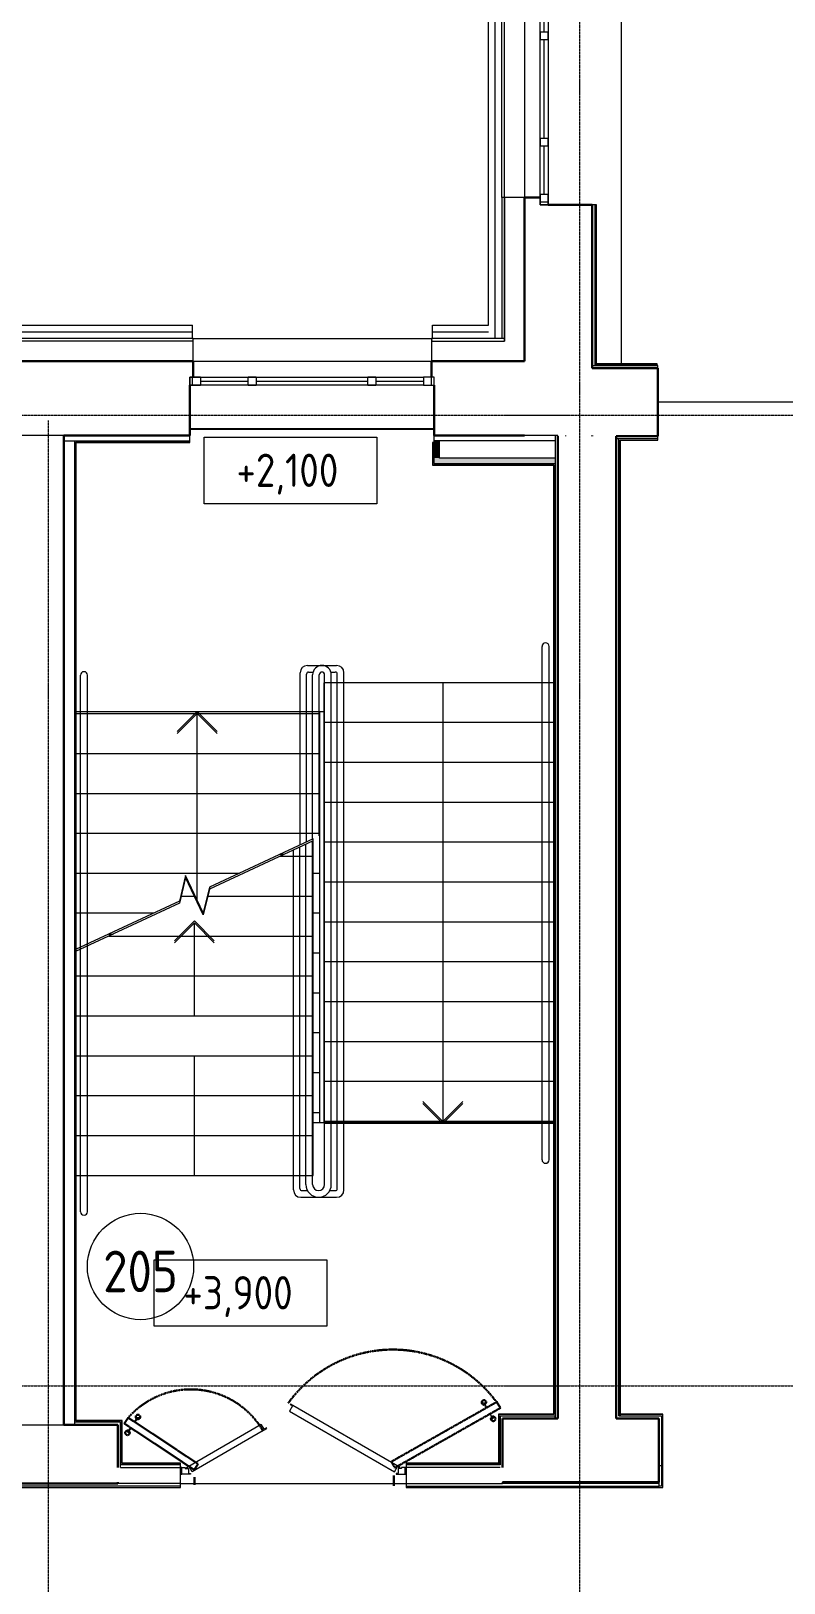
# Model space of a CAD drawing. Header units: millimetres. Extents: x -32 to 417638015, y -35 to 175284279.
# Drawn here: x 832483 to 838152, y 63230 to 74903 of the extents above; entities that cross this region are included whole.
import ezdxf

# ---------------------------------------------------------------- set-up
doc = ezdxf.new("R2010")
doc.units = ezdxf.units.MM
doc.linetypes.add('ADSK_Линия сетки', pattern=[25, 20, -2.5, 0, -2.5])
doc.linetypes.add('ADSK_Штриховая_ш3 п1_5', pattern=[4.5, 3, -1.5])
for name, color, linetype, lineweight in [('_ Окна', 7, 'Continuous', 9), ('Аннотация', 7, 'Continuous', 18), ('Двери', 7, 'Continuous', 9), ('Лестницы', 7, 'Continuous', 9), ('Окна', 7, 'Continuous', 9), ('Оси', 253, 'Continuous', 9), ('Отметки', 7, 'Continuous', 9), ('Перекрытие', 7, 'Continuous', 18), ('Стены внутренние', 7, 'Continuous', 18), ('Стены наружные', 7, 'Continuous', 18), ('Стены несущие', 7, 'Continuous', 30), ('Стены отделка', 7, 'Continuous', 30), ('Стены перегородки', 7, 'Continuous', 30), ('Стены штриховка', 7, 'Continuous', 9), ('Стрелки вверх', 7, 'Continuous', 18), ('ШТРИХОВКА', 252, 'Continuous', 15)]:
    doc.layers.add(name, color=color, linetype=linetype, lineweight=lineweight)
doc.layers.add('Линии', color=7, linetype='Continuous', lineweight=9, true_color=0x00a600)
doc.styles.add('GOST Common', font='GOST_Common.ttf', dxfattribs={"width": 0.9, "height": 350})
doc.styles.add('GOST Common_1', font='GOST_Common.ttf', dxfattribs={"width": 0.9, "height": 250})

# ---------------------------------------------------------------- blocks, each defined once
blk = doc.blocks.new('План 2 этажа')
at = {"layer": 'Стены внутренние'}
for points in [[(45439.577, 20260.518), (45479.577, 20260.518), (45479.577, 20390.018), (45439.577, 20390.018)], [(45886.354, 20220.518), (46349.546, 20220.518), (46349.546, 20260.518), (45439.577, 20260.518), (45439.577, 20220.518)]]:
    blk.add_hatch(color=8, dxfattribs=at).paths.add_polyline_path(points)
at = {"layer": '_ Окна', "color": 8}
for p, q in [((46268.211, 23467.241), (46268.211, 23827.241)), ((46268.211, 22667.241), (46268.211, 23407.241)), ((46268.211, 22247.241), (46268.211, 22607.241)), ((46298.211, 22187.241), (46238.211, 22187.241)), ((43619.577, 20810.018), (43619.577, 20870.018)), ((43679.577, 20840.018), (44039.577, 20840.018)), ((44099.577, 20840.018), (44939.577, 20840.018)), ((44999.577, 20840.018), (45359.577, 20840.018)), ((45419.577, 20810.018), (45419.577, 20870.018))]:
    blk.add_line(p, q, dxfattribs=at)
at = {"layer": '_ Окна', "color": 8, "lineweight": 18}
for p, q in [((46238.211, 23467.241), (46298.211, 23467.241)), ((46238.211, 23407.241), (46238.211, 23467.241)), ((46298.211, 23467.241), (46298.211, 23407.241)), ((46298.211, 23407.241), (46238.211, 23407.241)), ((46238.211, 22667.241), (46298.211, 22667.241)), ((46238.211, 22607.241), (46238.211, 22667.241)), ((46298.211, 22667.241), (46298.211, 22607.241)), ((46298.211, 22607.241), (46238.211, 22607.241)), ((46238.211, 22247.241), (46298.211, 22247.241)), ((46238.211, 22167.241), (46238.211, 22247.241)), ((46298.211, 22247.241), (46298.211, 22167.241)), ((46298.211, 22167.241), (46238.211, 22167.241)), ((43599.577, 20810.018), (43599.577, 20870.018)), ((43599.577, 20870.018), (43679.577, 20870.018)), ((43679.577, 20810.018), (43599.577, 20810.018)), ((43679.577, 20870.018), (43679.577, 20810.018)), ((44039.577, 20810.018), (44039.577, 20870.018)), ((44039.577, 20870.018), (44099.577, 20870.018)), ((44099.577, 20810.018), (44039.577, 20810.018)), ((44099.577, 20870.018), (44099.577, 20810.018)), ((44939.577, 20810.018), (44939.577, 20870.018)), ((44939.577, 20870.018), (44999.577, 20870.018)), ((44999.577, 20810.018), (44939.577, 20810.018)), ((44999.577, 20870.018), (44999.577, 20810.018)), ((45359.577, 20870.018), (45359.577, 20810.018)), ((45439.577, 20870.018), (45359.577, 20870.018)), ((45359.577, 20810.018), (45439.577, 20810.018)), ((45439.577, 20810.018), (45439.577, 20870.018))]:
    blk.add_line(p, q, dxfattribs=at)
at = {"layer": 'Аннотация', "color": 8, "lineweight": 20}
for p, q in [((43707.77, 19917.638), (43707.77, 20417.638)), ((43707.77, 20417.638), (45007.77, 20417.638)), ((45007.77, 20417.638), (45007.77, 19917.638)), ((45007.77, 19917.638), (43707.77, 19917.638)), ((43329.972, 13731.445), (43329.972, 14231.445)), ((43329.972, 14231.445), (44629.972, 14231.445)), ((44629.972, 14231.445), (44629.972, 13731.445)), ((44629.972, 13731.445), (43329.972, 13731.445))]:
    blk.add_line(p, q, dxfattribs=at)
at = {"layer": 'Двери', "color": 8}
for p, q in [((44372.169, 13131.959), (44349.669, 13092.988)), ((44349.669, 13092.988), (45140.35, 12636.488)), ((44357.098, 13145.856), (44354.848, 13141.959)), ((44354.848, 13141.959), (44372.169, 13131.959)), ((45182.421, 12669.356), (44357.098, 13145.856)), ((43574.421, 12669.356), (44137.337, 12994.356)), ((44137.337, 12994.356), (44139.587, 12990.459)), ((44159.587, 12955.818), (44139.587, 12990.459)), ((44144.767, 12941.488), (44179.408, 12961.488)), ((44176.908, 12965.818), (44159.587, 12955.818)), ((44179.408, 12961.488), (44176.908, 12965.818)), ((44144.767, 12941.488), (43616.491, 12636.488)), ((43528.421, 12619.356), (43528.421, 12669.356)), ((43528.421, 12669.356), (43564.592, 12669.356)), ((43538.421, 12669.356), (43528.421, 12669.356)), ((43528.421, 12669.356), (43528.421, 12619.356)), ((43604.592, 12619.356), (43528.421, 12619.356)), ((43528.421, 12619.356), (43538.421, 12619.356)), ((43538.421, 12619.356), (43538.421, 12669.356)), ((43564.592, 12669.356), (43564.592, 12663.907)), ((43567.115, 12661.384), (43588.421, 12661.384)), ((43576.671, 12665.459), (43574.421, 12669.356)), ((43593.991, 12675.459), (43576.671, 12665.459)), ((43588.421, 12661.384), (43588.421, 12625.857)), ((43590.922, 12623.356), (43604.592, 12623.356)), ((43616.491, 12636.488), (43593.991, 12675.459)), ((43604.592, 12623.356), (43604.592, 12619.356)), ((45140.35, 12636.488), (45162.85, 12675.459)), ((45152.25, 12623.356), (45152.25, 12619.356)), ((45165.92, 12623.356), (45152.25, 12623.356)), ((45152.25, 12619.356), (45228.421, 12619.356)), ((45162.85, 12675.459), (45180.171, 12665.459)), ((45168.421, 12661.384), (45168.421, 12625.857)), ((45189.727, 12661.384), (45168.421, 12661.384)), ((45180.171, 12665.459), (45182.421, 12669.356)), ((45192.25, 12669.356), (45192.25, 12663.907)), ((45228.421, 12669.356), (45192.25, 12669.356)), ((45228.421, 12669.356), (45218.421, 12669.356)), ((45218.421, 12669.356), (45218.421, 12619.356)), ((45218.421, 12619.356), (45228.421, 12619.356)), ((45228.421, 12619.356), (45228.421, 12669.356)), ((45228.421, 12619.356), (45228.421, 12669.356))]:
    blk.add_line(p, q, dxfattribs=at)
for centre, radius, start, end in [((43567.115, 12663.907), 2.523, 180, 270), ((43590.922, 12625.857), 2.501, 180, 270), ((45165.92, 12625.857), 2.501, 270, 0), ((45189.727, 12663.907), 2.523, 270, 0)]:
    blk.add_arc(centre, radius, start, end, dxfattribs=at)
at = {"layer": 'Лестницы', "color": 8}
for p, q in [((45439.577, 20477.269), (43599.577, 20477.269)), ((46429.546, 20426.85), (46429.546, 20430.018)), ((46337.546, 18571.509), (44609.546, 18571.509)), ((44609.546, 18571.509), (44609.546, 18271.509)), ((46337.546, 18571.509), (44609.546, 18571.509)), ((42743.357, 18354.463), (44578.934, 18354.463)), ((42743.357, 18354.463), (44578.934, 18354.463)), ((42743.357, 18339.463), (44578.934, 18339.463)), ((44578.934, 18354.463), (44609.546, 18354.463)), ((44578.934, 18339.463), (44578.934, 18354.463)), ((44578.934, 18039.463), (44578.934, 18339.463)), ((44609.546, 18271.509), (44609.546, 17971.509)), ((46337.546, 18271.509), (44609.546, 18271.509)), ((46337.546, 18271.509), (44609.546, 18271.509)), ((42743.357, 18039.463), (44578.934, 18039.463)), ((42743.357, 18039.463), (44578.934, 18039.463)), ((44578.934, 17739.463), (44578.934, 18039.463)), ((44609.546, 17971.509), (44609.546, 17671.509)), ((46337.546, 17971.509), (44609.546, 17971.509)), ((46337.546, 17971.509), (44609.546, 17971.509)), ((42743.357, 17739.463), (44578.934, 17739.463)), ((42743.357, 17739.463), (44578.934, 17739.463)), ((44578.934, 17439.463), (44578.934, 17739.463)), ((44609.546, 17671.509), (44609.546, 17371.509)), ((46337.546, 17671.509), (44609.546, 17671.509)), ((46337.546, 17671.509), (44609.546, 17671.509)), ((42743.357, 17439.463), (44578.934, 17439.463)), ((42743.357, 17439.463), (44578.934, 17439.463)), ((44528.934, 17398.364), (43747.222, 17033.846)), ((44528.934, 17383.364), (44528.934, 17398.364)), ((44578.934, 17139.463), (44578.934, 17439.463)), ((44528.934, 17383.364), (43747.222, 17018.846)), ((44277.286, 17281.018), (44309.453, 17281.018)), ((44277.286, 17281.018), (44309.453, 17281.018)), ((44528.934, 17266.018), (44528.934, 17383.364)), ((44609.546, 17371.509), (44609.546, 17071.509)), ((46337.546, 17371.509), (44609.546, 17371.509)), ((46337.546, 17371.509), (44609.546, 17371.509)), ((44277.286, 17266.018), (44528.934, 17266.018)), ((44277.286, 17266.018), (44528.934, 17266.018)), ((44528.934, 16966.018), (44528.934, 17266.018)), ((42743.357, 17139.463), (43973.719, 17139.463)), ((42743.357, 17139.463), (43973.719, 17139.463)), ((43567.899, 17122.629), (43520.645, 16928.191)), ((43567.899, 17107.629), (43520.645, 16913.191)), ((43699.968, 16839.408), (43567.899, 17122.629)), ((43699.968, 16824.408), (43567.899, 17107.629)), ((44528.934, 17139.463), (44578.934, 17139.463)), ((44528.934, 17139.463), (44578.934, 17139.463)), ((44578.934, 16839.463), (44578.934, 17139.463)), ((44609.546, 17071.509), (44609.546, 16771.509)), ((46337.546, 17071.509), (44609.546, 17071.509)), ((46337.546, 17071.509), (44609.546, 17071.509)), ((43520.645, 16928.191), (42738.934, 16563.673)), ((43533.484, 16981.018), (43537.129, 16981.018)), ((43533.484, 16981.018), (43537.129, 16981.018)), ((43533.484, 16966.018), (43633.934, 16966.018)), ((43533.484, 16966.018), (43633.934, 16966.018)), ((43626.939, 16981.018), (43633.934, 16981.018)), ((43626.939, 16981.018), (43633.934, 16981.018)), ((43747.222, 17033.846), (43699.968, 16839.408)), ((43747.222, 17018.846), (43699.968, 16824.408)), ((43734.383, 16981.018), (43738.029, 16981.018)), ((43734.383, 16981.018), (43738.029, 16981.018)), ((43734.383, 16966.018), (44528.934, 16966.018)), ((43734.383, 16966.018), (44528.934, 16966.018)), ((44528.934, 16666.018), (44528.934, 16966.018)), ((43520.645, 16913.191), (42738.934, 16548.673)), ((42743.357, 16839.463), (43330.367, 16839.463)), ((42743.357, 16839.463), (43330.367, 16839.463)), ((44528.934, 16839.463), (44578.934, 16839.463)), ((44528.934, 16839.463), (44578.934, 16839.463)), ((44578.934, 16539.463), (44578.934, 16839.463)), ((44609.546, 16771.509), (44609.546, 16471.509)), ((46337.546, 16771.509), (44609.546, 16771.509)), ((46337.546, 16771.509), (44609.546, 16771.509)), ((42990.581, 16681.018), (43022.749, 16681.018)), ((42990.581, 16681.018), (43022.749, 16681.018)), ((42990.581, 16666.018), (44528.934, 16666.018)), ((42990.581, 16666.018), (44528.934, 16666.018)), ((44528.934, 16366.018), (44528.934, 16666.018)), ((44528.934, 16539.463), (44578.934, 16539.463)), ((44528.934, 16539.463), (44578.934, 16539.463)), ((44578.934, 16239.463), (44578.934, 16539.463)), ((44609.546, 16471.509), (44609.546, 16171.509)), ((46337.546, 16471.509), (44609.546, 16471.509)), ((46337.546, 16471.509), (44609.546, 16471.509)), ((42743.357, 16366.018), (44528.934, 16366.018)), ((42743.357, 16366.018), (44528.934, 16366.018)), ((44528.934, 16066.018), (44528.934, 16366.018)), ((44528.934, 16239.463), (44578.934, 16239.463)), ((44528.934, 16239.463), (44578.934, 16239.463)), ((44578.934, 15939.463), (44578.934, 16239.463)), ((44609.546, 16171.509), (44609.546, 15871.509)), ((46337.546, 16171.509), (44609.546, 16171.509)), ((46337.546, 16171.509), (44609.546, 16171.509)), ((42743.357, 16066.018), (44528.934, 16066.018)), ((42743.357, 16066.018), (44528.934, 16066.018)), ((44528.934, 15766.018), (44528.934, 16066.018)), ((44528.934, 15939.463), (44578.934, 15939.463)), ((44528.934, 15939.463), (44578.934, 15939.463)), ((44578.934, 15639.463), (44578.934, 15939.463)), ((42743.357, 15766.018), (44528.934, 15766.018)), ((42743.357, 15766.018), (44528.934, 15766.018)), ((44528.934, 15466.018), (44528.934, 15766.018)), ((44609.546, 15871.509), (44609.546, 15571.509)), ((46337.546, 15871.509), (44609.546, 15871.509)), ((46337.546, 15871.509), (44609.546, 15871.509)), ((44528.934, 15639.463), (44578.934, 15639.463)), ((44528.934, 15639.463), (44578.934, 15639.463)), ((44578.934, 15339.463), (44578.934, 15639.463)), ((44609.546, 15571.509), (44609.546, 15271.509)), ((46337.546, 15571.509), (44609.546, 15571.509)), ((46337.546, 15571.509), (44609.546, 15571.509)), ((42743.357, 15466.018), (44528.934, 15466.018)), ((42743.357, 15466.018), (44528.934, 15466.018)), ((44528.934, 15166.018), (44528.934, 15466.018)), ((44528.934, 15339.463), (44578.934, 15339.463)), ((44528.934, 15339.463), (44578.934, 15339.463)), ((44578.934, 15261.509), (44578.934, 15339.463)), ((44609.546, 15271.509), (44609.546, 15261.509)), ((46337.546, 15271.509), (44609.546, 15271.509)), ((46337.546, 15256.509), (44609.546, 15256.509)), ((42743.357, 15166.018), (44528.934, 15166.018)), ((42743.357, 15166.018), (44528.934, 15166.018)), ((44528.934, 14866.018), (44528.934, 15166.018)), ((42743.357, 14866.018), (44528.934, 14866.018)), ((42743.357, 14866.018), (44528.934, 14866.018))]:
    blk.add_line(p, q, dxfattribs=at)
at = {"layer": 'Линии', "color": 8}
for p, q in [((46250.956, 14983.304), (46250.956, 18844.714)), ((46304.546, 14983.304), (46304.546, 18844.714)), ((44484.947, 18701.509), (44704.947, 18701.509)), ((42776.357, 14592.813), (42776.357, 18627.668)), ((42829.947, 14592.813), (42829.947, 18627.668)), ((44429.947, 17351.509), (44429.947, 18646.509)), ((44478.934, 17376.509), (44478.934, 18636.509)), ((44493.934, 18651.509), (44526.93, 18651.509)), ((44661.55, 18651.509), (44694.546, 18651.509)), ((44709.546, 14766.016), (44709.546, 18636.509)), ((44759.947, 14756.016), (44759.947, 18646.509)), ((44379.947, 14756.016), (44379.947, 17314.069)), ((44428.934, 14766.016), (44428.934, 17336.016)), ((44443.934, 14751.016), (44485.391, 14751.016)), ((44653.089, 14751.016), (44694.546, 14751.016)), ((44434.947, 14701.016), (44704.947, 14701.016))]:
    blk.add_line(p, q, dxfattribs=at)
at = {"layer": 'Линии', "color": 8, "lineweight": 18}
for p, q in [((44523.934, 17396.085), (44523.934, 18631.202)), ((44573.934, 17419.401), (44573.934, 18631.202)), ((44614.546, 14796.322), (44614.546, 18631.202)), ((44664.546, 14796.322), (44664.546, 18631.202)), ((44473.934, 14796.322), (44473.934, 17356.322)), ((44523.934, 14796.322), (44523.934, 17381.322))]:
    blk.add_line(p, q, dxfattribs=at)
at = {"layer": 'Линии', "color": 8, "linetype": 'ADSK_Штриховая_ш3 п1_5', "lineweight": 30}
for p, q in [((45116.943, 12712.668), (45910.95, 13162.059)), ((45937.687, 13116.292), (45143.048, 12666.543)), ((45831.387, 13116.452), (45813.848, 13157.893)), ((45910.95, 13162.059), (45937.687, 13116.292)), ((43135.926, 13043.622), (43106.672, 12999.428)), ((43106.672, 12999.428), (43632.051, 12651.649)), ((43155.382, 12967.183), (43130.543, 12929.66)), ((43661.912, 12695.442), (43135.926, 13043.622)), ((43184.637, 13011.378), (43209.476, 13048.902)), ((45857.246, 13070.764), (45883.746, 13034.394)), ((43632.051, 12651.649), (43661.912, 12695.442)), ((45143.048, 12666.543), (45116.943, 12712.668)), ((45135.849, 12609.356), (45135.849, 12529.356)), ((43635.849, 12594.871), (43635.849, 12539.356))]:
    blk.add_line(p, q, dxfattribs=at)
at = {"layer": 'Линии', "color": 8}
blk.add_circle((43228.435, 14180.557), 400, dxfattribs=at)
at = {"layer": 'Линии', "color": 8, "linetype": 'ADSK_Штриховая_ш3 п1_5', "lineweight": 30}
for centre in [(45813.848, 13157.893), (43209.476, 13048.902), (45883.746, 13034.394), (43130.543, 12929.66)]:
    blk.add_circle(centre, 17, dxfattribs=at)
at = {"layer": 'Линии', "color": 8}
for centre, radius, start, end in [((46277.751, 18844.714), 26.795, 0, 180), ((44484.947, 18646.509), 55, 90, 180), ((44594.24, 18631.202), 70.306, 0, 180), ((44704.947, 18646.509), 55, 0, 90), ((42803.152, 18627.668), 26.795, 0, 180), ((44493.934, 18636.509), 15, 90, 180), ((44594.24, 18631.202), 20.306, 0, 180), ((44694.546, 18636.509), 15, 0, 90), ((46277.751, 14983.304), 26.795, 180, 0), ((44434.947, 14756.016), 55, 180, 270), ((44443.934, 14766.016), 15, 180, 270), ((44569.24, 14796.322), 95.306, 180, 0), ((44569.24, 14796.322), 45.306, 180, 0), ((44694.546, 14766.016), 15, 270, 0), ((44704.947, 14756.016), 55, 270, 0), ((42803.152, 14592.813), 26.795, 180, 0)]:
    blk.add_arc(centre, radius, start, end, dxfattribs=at)
at = {"layer": 'Линии', "color": 8, "linetype": 'ADSK_Штриховая_ш3 п1_5', "lineweight": 30}
for centre, radius, start, end in [((45127.421, 12585.531), 970.087, 33.5518027, 144.3447713), ((43607.358, 12628.169), 628.37, 30.2405099, 138.6116452)]:
    blk.add_arc(centre, radius, start, end, dxfattribs=at)
at = {"layer": 'Окна', "color": 8}
for p, q in [((46238.211, 23467.241), (46238.211, 23827.241)), ((46298.211, 23827.241), (46298.211, 23467.241)), ((46238.211, 23467.241), (46238.211, 23407.241)), ((46298.211, 23407.241), (46298.211, 23467.241)), ((46238.211, 22667.241), (46238.211, 23407.241)), ((46298.211, 23407.241), (46298.211, 22667.241)), ((46238.211, 22667.241), (46238.211, 22607.241)), ((46298.211, 22607.241), (46298.211, 22667.241)), ((46238.211, 22247.241), (46238.211, 22607.241)), ((46298.211, 22607.241), (46298.211, 22247.241)), ((46238.211, 22247.241), (46238.211, 22167.241)), ((46298.211, 22167.241), (46298.211, 22247.241)), ((46238.211, 22167.241), (46298.211, 22167.241)), ((43599.577, 20870.018), (43599.577, 20810.018)), ((43679.577, 20870.018), (43599.577, 20870.018)), ((43599.577, 20810.018), (43679.577, 20810.018)), ((43679.577, 20870.018), (44039.577, 20870.018)), ((44039.577, 20810.018), (43679.577, 20810.018)), ((44099.577, 20870.018), (44039.577, 20870.018)), ((44039.577, 20810.018), (44099.577, 20810.018)), ((44099.577, 20870.018), (44939.577, 20870.018)), ((44939.577, 20810.018), (44099.577, 20810.018)), ((44999.577, 20870.018), (44939.577, 20870.018)), ((44939.577, 20810.018), (44999.577, 20810.018)), ((44999.577, 20870.018), (45359.577, 20870.018)), ((45359.577, 20810.018), (44999.577, 20810.018)), ((45439.577, 20870.018), (45359.577, 20870.018)), ((45359.577, 20810.018), (45439.577, 20810.018)), ((45439.577, 20810.018), (45439.577, 20870.018))]:
    blk.add_line(p, q, dxfattribs=at)
at = {"layer": 'Оси', "color": 8, "linetype": 'ADSK_Линия сетки'}
for p, q in [((46535.923, -4690.674), (46535.923, 43330.545)), ((-9428.371, 20583.7), (56691.21, 20583.7)), ((42535.923, -4690.674), (42535.923, 20543.7)), ((-9428.371, 13283.7), (56691.21, 13283.7))]:
    blk.add_line(p, q, dxfattribs=at)
at = {"layer": 'Перекрытие', "color": 8}
for p, q in [((46849.133, 20968.85), (46849.133, 23895.241)), ((49123.857, 20681.85), (47123.857, 20681.85)), ((46337.546, 15261.509), (44528.934, 15261.509)), ((43528.421, 12549.356), (45228.421, 12549.356)), ((47129.754, 12558.371), (47129.754, 12549.356))]:
    blk.add_line(p, q, dxfattribs=at)
at = {"layer": 'Стены внутренние', "color": 8}
for p, q in [((43624.577, 20990.018), (45419.577, 20990.018)), ((45439.577, 20480.018), (43599.577, 20480.018))]:
    blk.add_line(p, q, dxfattribs=at)
at = {"layer": 'Стены наружные', "color": 8}
for p, q in [((45848.211, 21260.018), (45848.211, 28334.599)), ((45898.211, 21160.018), (45898.211, 28338.711)), ((45948.211, 22222.241), (45948.211, 23867.241)), ((45968.211, 22223.241), (45968.211, 23867.241)), ((46118.211, 23867.241), (46118.211, 22223.241)), ((38450.578, 21260.018), (43620.577, 21260.018)), ((43620.577, 21160.018), (43620.577, 21260.018)), ((45425.577, 21160.018), (45425.577, 21260.018)), ((45425.577, 21260.018), (45848.211, 21260.018)), ((38450.578, 21210.018), (43620.577, 21210.018)), ((43620.577, 21161.018), (45425.577, 21161.018)), ((43624.577, 21161.018), (43624.577, 21160.018)), ((43624.577, 21160.018), (45419.577, 21160.018)), ((45419.577, 21161.018), (45419.577, 21160.018)), ((45425.577, 21210.018), (45848.211, 21210.018))]:
    blk.add_line(p, q, dxfattribs=at)
at = {"layer": 'Стены несущие', "color": 8}
for p, q in [((46238.211, 22222.241), (46118.211, 22222.241)), ((46118.211, 22222.241), (46118.211, 20990.018)), ((46118.211, 20990.018), (46118.211, 22222.241)), ((46628.211, 22167.241), (46298.211, 22167.241)), ((46628.211, 22167.241), (46628.211, 20936.85)), ((43624.577, 20990.018), (41514.579, 20990.018)), ((43624.577, 20870.018), (43624.577, 20990.018)), ((45419.577, 20990.018), (46118.211, 20990.018)), ((45419.577, 20990.018), (45419.577, 20870.018)), ((47123.857, 20936.85), (46628.211, 20936.85)), ((47123.857, 20426.85), (47123.857, 20936.85)), ((43599.577, 20430.018), (43599.577, 20810.018)), ((45439.577, 20810.018), (45439.577, 20430.018)), ((42651.357, 12989.356), (42651.357, 20430.018)), ((42651.357, 20430.018), (43599.577, 20430.018)), ((46118.211, 20430.018), (45439.577, 20430.018)), ((46628.211, 20430.018), (46628.211, 20426.85)), ((46369.546, 20426.85), (46369.546, 13038.371)), ((46809.546, 20426.85), (47123.857, 20426.85)), ((46809.546, 13038.371), (46809.546, 20426.85)), ((43058.421, 12989.356), (42651.357, 12989.356)), ((43058.421, 12669.356), (43058.421, 12989.356)), ((46369.546, 13038.371), (45954.754, 13038.371)), ((45954.754, 13038.371), (45954.754, 12669.356)), ((47129.754, 13038.371), (46809.546, 13038.371)), ((47129.754, 12558.371), (47129.754, 13038.371)), ((40530.923, 12549.356), (43058.421, 12549.356)), ((43058.421, 12549.356), (43058.421, 12559.356)), ((45954.754, 12558.371), (47129.754, 12558.371))]:
    blk.add_line(p, q, dxfattribs=at)
at = {"layer": 'Стены отделка', "color": 8, "lineweight": 9}
for p, q in [((45968.211, 22222.241), (45948.211, 22222.241)), ((45948.211, 22222.241), (45948.211, 21160.018)), ((46118.211, 22222.241), (45968.211, 22222.241)), ((46660.211, 22167.241), (46628.211, 22167.241)), ((46660.211, 20956.85), (46660.211, 22167.241)), ((43624.577, 21160.018), (41514.579, 21160.018)), ((43624.577, 21140.018), (43620.577, 21140.018)), ((43624.577, 20990.018), (43624.577, 21160.018)), ((45968.211, 21160.018), (45419.577, 21160.018)), ((45419.577, 21160.018), (45419.577, 20990.018)), ((45425.577, 21140.018), (45419.577, 21140.018)), ((45968.211, 21140.018), (45968.211, 21160.018)), ((45968.211, 21160.018), (45968.211, 21140.018)), ((46628.211, 20956.85), (46648.211, 20956.85)), ((47117.857, 20968.85), (46648.211, 20968.85)), ((46648.211, 20956.85), (47117.857, 20956.85)), ((47123.857, 20956.85), (46660.211, 20956.85)), ((47117.857, 20956.85), (47117.857, 20968.85)), ((47123.857, 20936.85), (47123.857, 20956.85)), ((43599.577, 20378.018), (43599.577, 20430.018)), ((45439.577, 20220.518), (45439.577, 20430.018)), ((46349.546, 20430.018), (46118.211, 20430.018)), ((46369.546, 20430.018), (46349.546, 20430.018)), ((46349.546, 20430.018), (46349.546, 13038.371)), ((46369.546, 20426.85), (46369.546, 20430.018)), ((42651.357, 20390.018), (42731.357, 20390.018)), ((42731.357, 20390.018), (42731.357, 12989.356)), ((42743.357, 20378.018), (43599.577, 20378.018)), ((42743.357, 13021.356), (42743.357, 20378.018)), ((45439.577, 20378.018), (45427.577, 20378.018)), ((45427.577, 20378.018), (45427.577, 20210.518)), ((46349.546, 20390.018), (45439.577, 20390.018)), ((45479.577, 20260.518), (45479.577, 20390.018)), ((46839.546, 20406.85), (46809.546, 20406.85)), ((46841.546, 13058.371), (46841.546, 20394.85)), ((46841.546, 20394.85), (47123.857, 20394.85)), ((47123.857, 20394.85), (47123.857, 20426.85)), ((45429.577, 20208.518), (46337.546, 20208.518)), ((45439.577, 20220.518), (46349.546, 20220.518)), ((46349.546, 20260.518), (45479.577, 20260.518)), ((46337.546, 20208.518), (46337.546, 13070.371)), ((42731.357, 16478.657), (42743.357, 16478.657)), ((42743.357, 14876.687), (42731.357, 14876.687)), ((43078.421, 13009.356), (42731.357, 13009.356)), ((43088.421, 13021.356), (42743.357, 13021.356)), ((43078.421, 12669.356), (43078.421, 13009.356)), ((43090.421, 12701.356), (43090.421, 13019.356)), ((45922.754, 13068.371), (45922.754, 12701.356)), ((46337.546, 13070.371), (45924.754, 13070.371)), ((45934.754, 13058.371), (45934.754, 12689.356)), ((45934.754, 13058.371), (46349.547, 13058.371)), ((46349.547, 13038.371), (46349.547, 13058.371)), ((46809.546, 13038.7), (46829.546, 13038.7)), ((47161.754, 13070.371), (46829.546, 13070.371)), ((46829.546, 13038.7), (46829.546, 13038.371)), ((46841.546, 13058.371), (47149.754, 13058.371)), ((47149.754, 13058.371), (47149.754, 12529.356)), ((47161.754, 12519.356), (47161.754, 13068.371)), ((43488.421, 12689.356), (43078.421, 12689.356)), ((43528.421, 12701.356), (43090.421, 12701.356)), ((43528.421, 12669.356), (43528.421, 12701.356)), ((45228.421, 12701.356), (45228.421, 12669.356)), ((45922.754, 12701.356), (45228.421, 12701.356)), ((45934.754, 12689.356), (45228.421, 12689.356)), ((47129.754, 12684.356), (47149.754, 12684.356)), ((40530.923, 12517.356), (43528.421, 12517.356)), ((43528.421, 12529.356), (43488.421, 12529.356)), ((43528.421, 12517.356), (43528.421, 12549.356)), ((45228.421, 12549.356), (45228.421, 12517.356)), ((45228.421, 12517.356), (47159.754, 12517.356)), ((47133.421, 12549.356), (45954.754, 12549.356)), ((47133.421, 12529.356), (47133.421, 12549.356)), ((47149.754, 12529.356), (47133.421, 12529.356))]:
    blk.add_line(p, q, dxfattribs=at)
at = {"layer": 'Стены перегородки', "color": 8, "lineweight": 18}
for p, q in [((43078.421, 12669.356), (43528.421, 12669.356)), ((43528.421, 12549.356), (43528.421, 12669.356)), ((45228.421, 12669.356), (45228.421, 12549.356)), ((45934.754, 12669.356), (45228.421, 12669.356)), ((43528.421, 12549.356), (43058.421, 12549.356)), ((45228.421, 12549.356), (45954.754, 12549.356)), ((45954.754, 12549.356), (45954.754, 12559.356))]:
    blk.add_line(p, q, dxfattribs=at)
at = {"layer": 'Стены штриховка', "color": 8}
for p, q in [((45968.211, 21160.018), (45968.211, 22222.241)), ((45968.211, 22222.241), (45968.211, 21160.018)), ((46648.211, 22167.241), (46648.211, 20956.85)), ((46658.211, 20956.85), (46658.211, 22167.241)), ((43620.577, 21140.018), (41515.579, 21140.018)), ((45425.577, 21140.018), (45968.211, 21140.018)), ((47117.857, 20966.85), (46648.211, 20966.85)), ((46648.211, 20956.85), (46660.211, 20956.85)), ((42651.357, 20430.018), (42271.357, 20430.018)), ((42731.357, 20390.018), (43599.577, 20390.018)), ((42741.357, 20380.018), (43599.577, 20380.018)), ((42741.357, 13019.356), (42741.357, 20380.018)), ((45429.577, 20378.018), (45429.577, 20208.518)), ((46829.546, 13058.371), (46829.546, 20406.85)), ((47123.857, 20406.85), (46839.546, 20406.85)), ((46839.546, 13058.371), (46839.546, 20396.85)), ((46839.546, 20396.85), (47123.857, 20396.85)), ((45427.577, 20210.518), (46339.546, 20210.518)), ((45427.577, 20210.518), (45427.577, 20208.518)), ((45427.577, 20208.518), (45429.577, 20208.518)), ((46339.546, 20210.518), (46339.546, 13068.371)), ((42271.357, 12989.356), (42651.357, 12989.356)), ((43090.421, 13019.356), (42741.357, 13019.356)), ((43088.421, 12699.356), (43088.421, 13021.356)), ((43090.421, 13021.356), (43088.421, 13021.356)), ((43090.421, 13019.356), (43090.421, 13021.356)), ((45924.754, 13070.371), (45922.754, 13070.371)), ((45922.754, 13070.371), (45922.754, 13068.371)), ((46339.546, 13068.371), (45922.754, 13068.371)), ((45924.754, 13070.371), (45924.754, 12689.356)), ((47161.754, 13068.371), (46829.546, 13068.371)), ((46829.546, 13058.371), (46841.546, 13058.371)), ((47159.754, 12517.356), (47159.754, 13070.371)), ((47161.754, 13068.371), (47161.754, 13070.371)), ((43528.421, 12699.356), (43088.421, 12699.356)), ((43528.421, 12689.356), (43488.421, 12689.356)), ((45922.754, 12699.356), (45228.421, 12699.356)), ((45922.754, 12689.356), (45922.754, 12699.356)), ((43488.421, 12529.356), (40530.923, 12529.356)), ((40530.923, 12519.356), (43528.421, 12519.356)), ((45228.421, 12529.356), (47133.421, 12529.356)), ((45228.421, 12519.356), (47161.754, 12519.356)), ((47159.754, 12517.356), (47161.754, 12517.356)), ((47161.754, 12517.356), (47161.754, 12519.356))]:
    blk.add_line(p, q, dxfattribs=at)
at = {"layer": 'Стрелки вверх', "color": 8}
for p, q in [((45504.546, 18571.509), (45504.546, 18271.509)), ((43655.145, 18354.463), (43505.145, 18204.463)), ((43655.145, 18339.463), (43505.145, 18189.463)), ((43655.145, 18339.463), (43655.145, 18354.463)), ((43655.145, 18354.463), (43805.145, 18204.463)), ((43655.145, 18039.463), (43655.145, 18339.463)), ((43655.145, 18339.463), (43805.145, 18189.463)), ((45504.546, 18271.509), (45504.546, 17971.509)), ((43655.145, 17739.463), (43655.145, 18039.463)), ((45504.546, 17971.509), (45504.546, 17671.509)), ((43655.145, 17439.463), (43655.145, 17739.463)), ((45504.546, 17671.509), (45504.546, 17371.509)), ((43655.145, 17139.463), (43655.145, 17439.463)), ((45504.546, 17371.509), (45504.546, 17071.509)), ((43655.145, 16935.529), (43655.145, 17139.463)), ((45504.546, 17071.509), (45504.546, 16771.509)), ((43633.934, 16781.018), (43483.934, 16631.018)), ((43633.934, 16766.018), (43483.934, 16616.018)), ((43633.934, 16781.018), (43783.934, 16631.018)), ((43633.934, 16666.018), (43633.934, 16766.018)), ((43633.934, 16766.018), (43783.934, 16616.018)), ((45504.546, 16771.509), (45504.546, 16471.509)), ((43633.934, 16366.018), (43633.934, 16666.018)), ((45504.546, 16471.509), (45504.546, 16171.509)), ((43633.934, 16066.018), (43633.934, 16366.018)), ((45504.546, 16171.509), (45504.546, 15871.509)), ((43633.934, 15466.018), (43633.934, 15766.018)), ((45504.546, 15871.509), (45504.546, 15571.509)), ((45504.546, 15571.509), (45504.546, 15271.509)), ((43633.934, 15166.018), (43633.934, 15466.018)), ((45504.546, 15271.509), (45354.546, 15421.509)), ((45504.546, 15271.509), (45654.546, 15421.509)), ((45504.546, 15256.509), (45354.546, 15406.509)), ((45504.546, 15256.509), (45654.546, 15406.509)), ((45504.546, 15271.509), (45504.546, 15261.509)), ((43633.934, 14866.018), (43633.934, 15166.018))]:
    blk.add_line(p, q, dxfattribs=at)
at = {"layer": 'Аннотация', "color": 8, "lineweight": 9, "insert": (43228.435, 14143.609), "char_height": 312.5, "width": 520.21112, "attachment_point": 5, "line_spacing_factor": 1.022766, "style": 'GOST Common'}
blk.add_mtext('205', dxfattribs=at)
at = {"layer": 'Отметки', "color": 8, "lineweight": 20, "char_height": 250, "attachment_point": 1, "line_spacing_factor": 1.022761, "style": 'GOST Common_1'}
for s, insert, width in [('+2,100', (43950.465, 20294.345), 977.53229), ('+3,900', (43551.296, 14108.152), 1028.82257)]:
    blk.add_mtext(s, dxfattribs=dict(at, insert=insert, width=width))

msp = doc.modelspace()

# ---------------------------------------------------------------- block references
at = {"layer": 'ШТРИХОВКА'}
msp.add_blockref('План 2 этажа', (790079, 51430), dxfattribs=at)

doc.saveas('drawing.dxf')
